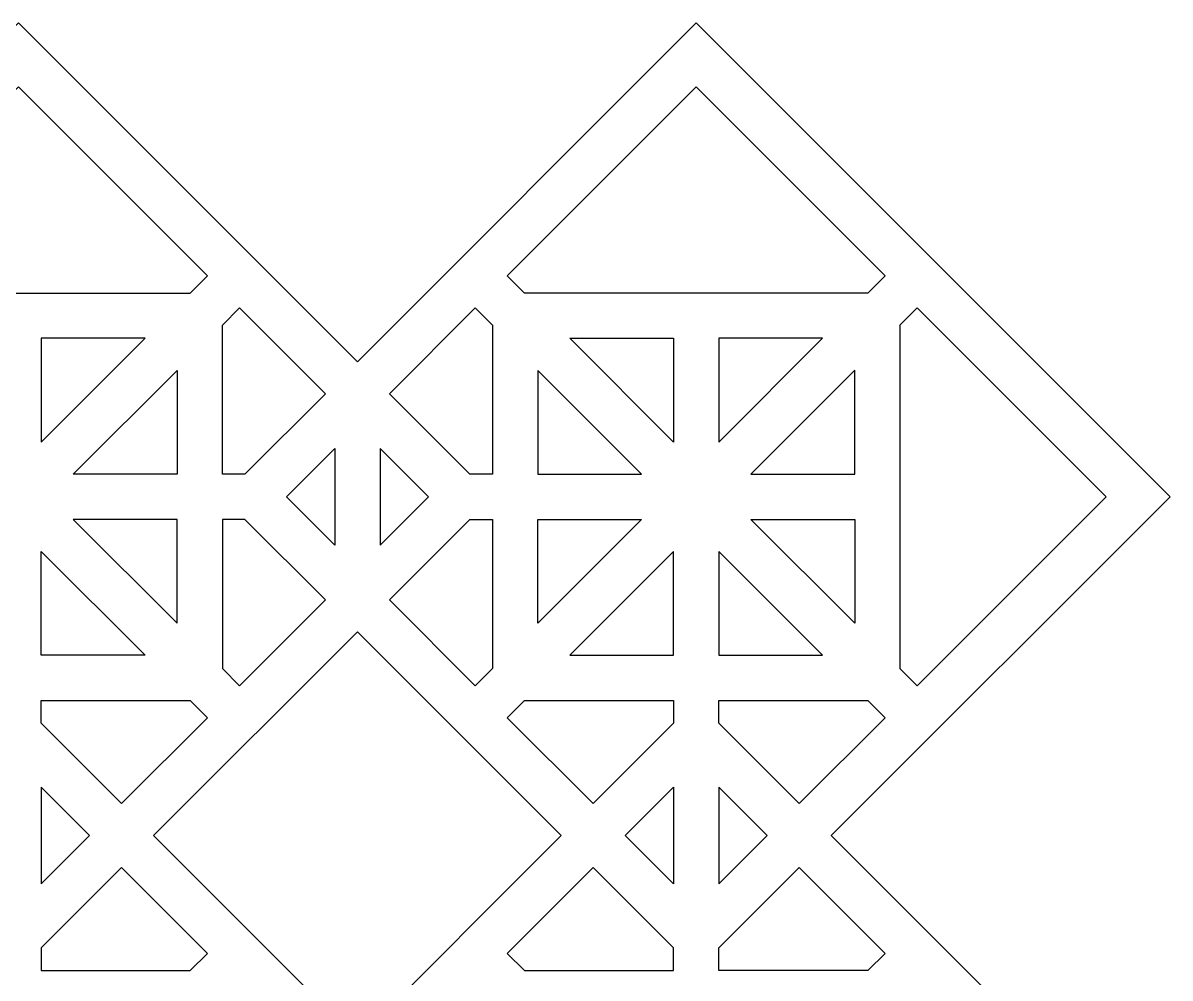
# Model space of a CAD drawing. Header units: centimetres. Extents: x -68 to 68, y -63 to 63.
# Drawn here: x -27.98 to -2.65, y 41.75 to 62.84 of the extents above; entities that cross this region are included whole.
import ezdxf

# ---------------------------------------------------------------- set-up
doc = ezdxf.new("R2010")
doc.units = ezdxf.units.CM
doc.header["$MEASUREMENT"] = 0
doc.layers.add('layer 1', color=7, linetype='Continuous')

msp = doc.modelspace()

# ---------------------------------------------------------------- linework, layer by layer
at = {"layer": 'layer 1', "color": 114}
for points, knots in [([(-13.11224, -62.84331), (-13.11224, -62.84331), (-2.64706, -52.37813), (-2.64706, -52.37813), (-2.64706, -52.37813), (-2.64706, -52.37813), (-10.12967, -44.89556), (-10.12967, -44.89556), (-10.12967, -44.89556), (-10.12967, -44.89556), (-2.64706, -37.41295), (-2.64706, -37.41295), (-2.64706, -37.41295), (-2.64706, -37.41295), (-10.11966, -29.94035), (-10.11966, -29.94035), (-10.11966, -29.94035), (-10.11966, -29.94035), (-2.64706, -22.44777), (-2.64706, -22.44777), (-2.64706, -22.44777), (-2.64706, -22.44777), (-10.12967, -14.96516), (-10.12967, -14.96516), (-10.12967, -14.96516), (-10.12967, -14.96516), (-2.64706, -7.48259), (-2.64706, -7.48259), (-2.64706, -7.48259), (-2.64706, -7.48259), (-10.12964, -0.00001), (-10.12964, -0.00001), (-10.12964, -0.00001), (-10.12964, -0.00001), (-2.64706, 7.48259), (-2.64706, 7.48259), (-2.64706, 7.48259), (-2.64706, 7.48259), (-10.12967, 14.96516), (-10.12967, 14.96516), (-10.12967, 14.96516), (-10.12967, 14.96516), (-2.64706, 22.44777), (-2.64706, 22.44777), (-2.64706, 22.44777), (-2.64706, 22.44777), (-10.11966, 29.92037), (-10.11966, 29.92037), (-10.11966, 29.92037), (-10.11966, 29.92037), (-10.12739, 29.9281), (-10.12739, 29.9281), (-10.12739, 29.9281), (-10.12739, 29.9281), (-10.12965, 29.93036), (-10.12965, 29.93036), (-10.12965, 29.93036), (-10.12965, 29.93036), (-2.64706, 37.41295), (-2.64706, 37.41295), (-2.64706, 37.41295), (-2.64706, 37.41295), (-10.12967, 44.89556), (-10.12967, 44.89556), (-10.12967, 44.89556), (-10.12967, 44.89556), (-2.64706, 52.37813), (-2.64706, 52.37813), (-2.64706, 52.37813), (-2.64706, 52.37813), (-13.11224, 62.84331), (-13.11224, 62.84331), (-13.11224, 62.84331), (-13.11224, 62.84331), (-20.59485, 55.3607), (-20.59485, 55.3607), (-20.59485, 55.3607), (-20.59485, 55.3607), (-28.07742, 62.84331), (-28.07742, 62.84331), (-28.07742, 62.84331), (-28.07742, 62.84331), (-35.56002, 55.36071), (-35.56002, 55.36071), (-35.56002, 55.36071), (-35.56002, 55.36071), (-43.0426, 62.84331), (-43.0426, 62.84331), (-43.0426, 62.84331), (-43.0426, 62.84331), (-50.52517, 55.3607), (-50.52517, 55.3607), (-50.52517, 55.3607), (-50.52517, 55.3607), (-58.00778, 62.84331), (-58.00778, 62.84331), (-58.00778, 62.84331), (-58.00778, 62.84331), (-68.47296, 52.37813), (-68.47296, 52.37813), (-68.47296, 52.37813), (-68.47296, 52.37813), (-60.99035, 44.89556), (-60.99035, 44.89556), (-60.99035, 44.89556), (-60.99035, 44.89556), (-68.47296, 37.41295), (-68.47296, 37.41295), (-68.47296, 37.41295), (-68.47296, 37.41295), (-60.99038, 29.93035), (-60.99038, 29.93035), (-60.99038, 29.93035), (-60.99038, 29.93035), (-68.47296, 22.44777), (-68.47296, 22.44777), (-68.47296, 22.44777), (-68.47296, 22.44777), (-60.99035, 14.96516), (-60.99035, 14.96516), (-60.99035, 14.96516), (-60.99035, 14.96516), (-68.47296, 7.48259), (-68.47296, 7.48259), (-68.47296, 7.48259), (-68.47296, 7.48259), (-60.99037, 0), (-60.99037, 0), (-60.99037, 0), (-60.99037, 0), (-68.47296, -7.48259), (-68.47296, -7.48259), (-68.47296, -7.48259), (-68.47296, -7.48259), (-60.99035, -14.96516), (-60.99035, -14.96516), (-60.99035, -14.96516), (-60.99035, -14.96516), (-68.47296, -22.44777), (-68.47296, -22.44777), (-68.47296, -22.44777), (-68.47296, -22.44777), (-60.99037, -29.93036), (-60.99037, -29.93036), (-60.99037, -29.93036), (-60.99037, -29.93036), (-68.47296, -37.41295), (-68.47296, -37.41295), (-68.47296, -37.41295), (-68.47296, -37.41295), (-60.99035, -44.89556), (-60.99035, -44.89556), (-60.99035, -44.89556), (-60.99035, -44.89556), (-68.47296, -52.37813), (-68.47296, -52.37813), (-68.47296, -52.37813), (-68.47296, -52.37813), (-58.00778, -62.84331), (-58.00778, -62.84331), (-58.00778, -62.84331), (-58.00778, -62.84331), (-50.52518, -55.36071), (-50.52518, -55.36071), (-50.52518, -55.36071), (-50.52518, -55.36071), (-43.0426, -62.84331), (-43.0426, -62.84331), (-43.0426, -62.84331), (-43.0426, -62.84331), (-35.56002, -55.36071), (-35.56002, -55.36071), (-35.56002, -55.36071), (-35.56002, -55.36071), (-28.07742, -62.84331), (-28.07742, -62.84331), (-28.07742, -62.84331), (-28.07742, -62.84331), (-20.59484, -55.36071), (-20.59484, -55.36071), (-20.59484, -55.36071), (-20.59484, -55.36071), (-13.11224, -62.84331), (-13.11224, -62.84331)], [0, 0, 0, 0, 0.0212766, 0.0212766, 0.0212766, 0.0212766, 0.04255319, 0.04255319, 0.04255319, 0.04255319, 0.06382979, 0.06382979, 0.06382979, 0.06382979, 0.08510638, 0.08510638, 0.08510638, 0.08510638, 0.10638298, 0.10638298, 0.10638298, 0.10638298, 0.12765957, 0.12765957, 0.12765957, 0.12765957, 0.14893617, 0.14893617, 0.14893617, 0.14893617, 0.17021277, 0.17021277, 0.17021277, 0.17021277, 0.19148936, 0.19148936, 0.19148936, 0.19148936, 0.21276596, 0.21276596, 0.21276596, 0.21276596, 0.23404255, 0.23404255, 0.23404255, 0.23404255, 0.25531915, 0.25531915, 0.25531915, 0.25531915, 0.27659574, 0.27659574, 0.27659574, 0.27659574, 0.29787234, 0.29787234, 0.29787234, 0.29787234, 0.31914894, 0.31914894, 0.31914894, 0.31914894, 0.34042553, 0.34042553, 0.34042553, 0.34042553, 0.36170213, 0.36170213, 0.36170213, 0.36170213, 0.38297872, 0.38297872, 0.38297872, 0.38297872, 0.40425532, 0.40425532, 0.40425532, 0.40425532, 0.42553191, 0.42553191, 0.42553191, 0.42553191, 0.44680851, 0.44680851, 0.44680851, 0.44680851, 0.46808511, 0.46808511, 0.46808511, 0.46808511, 0.4893617, 0.4893617, 0.4893617, 0.4893617, 0.5106383, 0.5106383, 0.5106383, 0.5106383, 0.53191489, 0.53191489, 0.53191489, 0.53191489, 0.55319149, 0.55319149, 0.55319149, 0.55319149, 0.57446809, 0.57446809, 0.57446809, 0.57446809, 0.59574468, 0.59574468, 0.59574468, 0.59574468, 0.61702128, 0.61702128, 0.61702128, 0.61702128, 0.63829787, 0.63829787, 0.63829787, 0.63829787, 0.65957447, 0.65957447, 0.65957447, 0.65957447, 0.68085106, 0.68085106, 0.68085106, 0.68085106, 0.70212766, 0.70212766, 0.70212766, 0.70212766, 0.72340426, 0.72340426, 0.72340426, 0.72340426, 0.74468085, 0.74468085, 0.74468085, 0.74468085, 0.76595745, 0.76595745, 0.76595745, 0.76595745, 0.78723404, 0.78723404, 0.78723404, 0.78723404, 0.80851064, 0.80851064, 0.80851064, 0.80851064, 0.82978723, 0.82978723, 0.82978723, 0.82978723, 0.85106383, 0.85106383, 0.85106383, 0.85106383, 0.87234043, 0.87234043, 0.87234043, 0.87234043, 0.89361702, 0.89361702, 0.89361702, 0.89361702, 0.91489362, 0.91489362, 0.91489362, 0.91489362, 0.93617021, 0.93617021, 0.93617021, 0.93617021, 0.95744681, 0.95744681, 0.95744681, 0.95744681, 1, 1, 1, 1]), ([(-23.90549, 57.25714), (-23.90549, 57.25714), (-24.28453, 56.87813), (-24.28453, 56.87813), (-24.28453, 56.87813), (-24.28453, 56.87813), (-31.87025, 56.87813), (-31.87025, 56.87813), (-31.87025, 56.87813), (-31.87025, 56.87813), (-32.24932, 57.2572), (-32.24932, 57.2572), (-32.24932, 57.2572), (-32.24932, 57.2572), (-28.07742, 61.4291), (-28.07742, 61.4291), (-28.07742, 61.4291), (-28.07742, 61.4291), (-23.90549, 57.25714), (-23.90549, 57.25714)], [0, 0, 0, 0, 0.16666667, 0.16666667, 0.16666667, 0.16666667, 0.33333333, 0.33333333, 0.33333333, 0.33333333, 0.5, 0.5, 0.5, 0.5, 0.66666667, 0.66666667, 0.66666667, 0.66666667, 1, 1, 1, 1]), ([(-17.28417, 57.25714), (-17.28417, 57.25714), (-16.90513, 56.87813), (-16.90513, 56.87813), (-16.90513, 56.87813), (-16.90513, 56.87813), (-9.31941, 56.87813), (-9.31941, 56.87813), (-9.31941, 56.87813), (-9.31941, 56.87813), (-8.94034, 57.2572), (-8.94034, 57.2572), (-8.94034, 57.2572), (-8.94034, 57.2572), (-13.11224, 61.4291), (-13.11224, 61.4291), (-13.11224, 61.4291), (-13.11224, 61.4291), (-17.28417, 57.25714), (-17.28417, 57.25714)], [0, 0, 0, 0, 0.16666667, 0.16666667, 0.16666667, 0.16666667, 0.33333333, 0.33333333, 0.33333333, 0.33333333, 0.5, 0.5, 0.5, 0.5, 0.66666667, 0.66666667, 0.66666667, 0.66666667, 1, 1, 1, 1]), ([(-23.07741, 52.87813), (-23.07741, 52.87813), (-21.30196, 54.65359), (-21.30196, 54.65359), (-21.30196, 54.65359), (-21.30196, 54.65359), (-23.19839, 56.55003), (-23.19839, 56.55003), (-23.19839, 56.55003), (-23.19839, 56.55003), (-23.57742, 56.17102), (-23.57742, 56.17102), (-23.57742, 56.17102), (-23.57742, 56.17102), (-23.57743, 52.87813), (-23.57743, 52.87813), (-23.57743, 52.87813), (-23.57743, 52.87813), (-23.07741, 52.87813), (-23.07741, 52.87813)], [0, 0, 0, 0, 0.16666667, 0.16666667, 0.16666667, 0.16666667, 0.33333333, 0.33333333, 0.33333333, 0.33333333, 0.5, 0.5, 0.5, 0.5, 0.66666667, 0.66666667, 0.66666667, 0.66666667, 1, 1, 1, 1]), ([(-18.11227, 52.87814), (-18.11227, 52.87814), (-17.61224, 52.87813), (-17.61224, 52.87813), (-17.61224, 52.87813), (-17.61224, 52.87813), (-17.61224, 56.17102), (-17.61224, 56.17102), (-17.61224, 56.17102), (-17.61224, 56.17102), (-17.99127, 56.55003), (-17.99127, 56.55003), (-17.99127, 56.55003), (-17.99127, 56.55003), (-19.88772, 54.6536), (-19.88772, 54.6536), (-19.88772, 54.6536), (-19.88772, 54.6536), (-18.11227, 52.87814), (-18.11227, 52.87814)], [0, 0, 0, 0, 0.16666667, 0.16666667, 0.16666667, 0.16666667, 0.33333333, 0.33333333, 0.33333333, 0.33333333, 0.5, 0.5, 0.5, 0.5, 0.66666667, 0.66666667, 0.66666667, 0.66666667, 1, 1, 1, 1]), ([(-8.61224, 56.17108), (-8.61224, 56.17108), (-8.23323, 56.55009), (-8.23323, 56.55009), (-8.23323, 56.55009), (-8.23323, 56.55009), (-4.06127, 52.37813), (-4.06127, 52.37813), (-4.06127, 52.37813), (-4.06127, 52.37813), (-8.23319, 48.20621), (-8.23319, 48.20621), (-8.23319, 48.20621), (-8.23319, 48.20621), (-8.61224, 48.58525), (-8.61224, 48.58525), (-8.61224, 48.58525), (-8.61224, 48.58525), (-8.61224, 56.17108), (-8.61224, 56.17108)], [0, 0, 0, 0, 0.16666667, 0.16666667, 0.16666667, 0.16666667, 0.33333333, 0.33333333, 0.33333333, 0.33333333, 0.5, 0.5, 0.5, 0.5, 0.66666667, 0.66666667, 0.66666667, 0.66666667, 1, 1, 1, 1]), ([(-25.28442, 55.87813), (-25.28442, 55.87813), (-27.57727, 53.58529), (-27.57727, 53.58529), (-27.57727, 53.58529), (-27.57727, 53.58529), (-27.57727, 55.87813), (-27.57727, 55.87813), (-27.57727, 55.87813), (-27.57727, 55.87813), (-25.28442, 55.87813), (-25.28442, 55.87813)], [0, 0, 0, 0, 0.25, 0.25, 0.25, 0.25, 0.5, 0.5, 0.5, 0.5, 1, 1, 1, 1]), ([(-15.90524, 55.87813), (-15.90524, 55.87813), (-13.61239, 53.58529), (-13.61239, 53.58529), (-13.61239, 53.58529), (-13.61239, 53.58529), (-13.61239, 55.87813), (-13.61239, 55.87813), (-13.61239, 55.87813), (-13.61239, 55.87813), (-15.90524, 55.87813), (-15.90524, 55.87813)], [0, 0, 0, 0, 0.25, 0.25, 0.25, 0.25, 0.5, 0.5, 0.5, 0.5, 1, 1, 1, 1]), ([(-12.6124, 53.58527), (-12.6124, 53.58527), (-12.61239, 55.87813), (-12.61239, 55.87813), (-12.61239, 55.87813), (-12.61239, 55.87813), (-10.31952, 55.87814), (-10.31952, 55.87814), (-10.31952, 55.87814), (-10.31952, 55.87814), (-12.6124, 53.58527), (-12.6124, 53.58527)], [0, 0, 0, 0, 0.25, 0.25, 0.25, 0.25, 0.5, 0.5, 0.5, 0.5, 1, 1, 1, 1]), ([(-26.87023, 52.87814), (-26.87023, 52.87814), (-24.57742, 52.87813), (-24.57742, 52.87813), (-24.57742, 52.87813), (-24.57742, 52.87813), (-24.57743, 55.17091), (-24.57743, 55.17091), (-24.57743, 55.17091), (-24.57743, 55.17091), (-26.87023, 52.87814), (-26.87023, 52.87814)], [0, 0, 0, 0, 0.25, 0.25, 0.25, 0.25, 0.5, 0.5, 0.5, 0.5, 1, 1, 1, 1]), ([(-14.31943, 52.87814), (-14.31943, 52.87814), (-16.61224, 52.87813), (-16.61224, 52.87813), (-16.61224, 52.87813), (-16.61224, 52.87813), (-16.61223, 55.17091), (-16.61223, 55.17091), (-16.61223, 55.17091), (-16.61223, 55.17091), (-14.31943, 52.87814), (-14.31943, 52.87814)], [0, 0, 0, 0, 0.25, 0.25, 0.25, 0.25, 0.5, 0.5, 0.5, 0.5, 1, 1, 1, 1]), ([(-11.90535, 52.87813), (-11.90535, 52.87813), (-9.61224, 55.17117), (-9.61224, 55.17117), (-9.61224, 55.17117), (-9.61224, 55.17117), (-9.61224, 52.87813), (-9.61224, 52.87813), (-9.61224, 52.87813), (-9.61224, 52.87813), (-11.90535, 52.87813), (-11.90535, 52.87813)], [0, 0, 0, 0, 0.25, 0.25, 0.25, 0.25, 0.5, 0.5, 0.5, 0.5, 1, 1, 1, 1]), ([(-21.09484, 53.44646), (-21.09484, 53.44646), (-22.1632, 52.37813), (-22.1632, 52.37813), (-22.1632, 52.37813), (-22.1632, 52.37813), (-21.09484, 51.30976), (-21.09484, 51.30976), (-21.09484, 51.30976), (-21.09484, 51.30976), (-21.09484, 53.44646), (-21.09484, 53.44646)], [0, 0, 0, 0, 0.25, 0.25, 0.25, 0.25, 0.5, 0.5, 0.5, 0.5, 1, 1, 1, 1]), ([(-20.09483, 51.30976), (-20.09483, 51.30976), (-20.09484, 53.44648), (-20.09484, 53.44648), (-20.09484, 53.44648), (-20.09484, 53.44648), (-19.02646, 52.37813), (-19.02646, 52.37813), (-19.02646, 52.37813), (-19.02646, 52.37813), (-20.09483, 51.30976), (-20.09483, 51.30976)], [0, 0, 0, 0, 0.25, 0.25, 0.25, 0.25, 0.5, 0.5, 0.5, 0.5, 1, 1, 1, 1]), ([(-24.57742, 49.58542), (-24.57742, 49.58542), (-26.87015, 51.87813), (-26.87015, 51.87813), (-26.87015, 51.87813), (-26.87015, 51.87813), (-24.57742, 51.87813), (-24.57742, 51.87813), (-24.57742, 51.87813), (-24.57742, 51.87813), (-24.57742, 49.58542), (-24.57742, 49.58542)], [0, 0, 0, 0, 0.25, 0.25, 0.25, 0.25, 0.5, 0.5, 0.5, 0.5, 1, 1, 1, 1]), ([(-23.07743, 51.87813), (-23.07743, 51.87813), (-21.30196, 50.10267), (-21.30196, 50.10267), (-21.30196, 50.10267), (-21.30196, 50.10267), (-23.19837, 48.20624), (-23.19837, 48.20624), (-23.19837, 48.20624), (-23.19837, 48.20624), (-23.57742, 48.58531), (-23.57742, 48.58531), (-23.57742, 48.58531), (-23.57742, 48.58531), (-23.57742, 51.87813), (-23.57742, 51.87813), (-23.57742, 51.87813), (-23.57742, 51.87813), (-23.07743, 51.87813), (-23.07743, 51.87813)], [0, 0, 0, 0, 0.16666667, 0.16666667, 0.16666667, 0.16666667, 0.33333333, 0.33333333, 0.33333333, 0.33333333, 0.5, 0.5, 0.5, 0.5, 0.66666667, 0.66666667, 0.66666667, 0.66666667, 1, 1, 1, 1]), ([(-18.11225, 51.87813), (-18.11225, 51.87813), (-19.88773, 50.10267), (-19.88773, 50.10267), (-19.88773, 50.10267), (-19.88773, 50.10267), (-17.99129, 48.20624), (-17.99129, 48.20624), (-17.99129, 48.20624), (-17.99129, 48.20624), (-17.61224, 48.58531), (-17.61224, 48.58531), (-17.61224, 48.58531), (-17.61224, 48.58531), (-17.61224, 51.87813), (-17.61224, 51.87813), (-17.61224, 51.87813), (-17.61224, 51.87813), (-18.11225, 51.87813), (-18.11225, 51.87813)], [0, 0, 0, 0, 0.16666667, 0.16666667, 0.16666667, 0.16666667, 0.33333333, 0.33333333, 0.33333333, 0.33333333, 0.5, 0.5, 0.5, 0.5, 0.66666667, 0.66666667, 0.66666667, 0.66666667, 1, 1, 1, 1]), ([(-16.61224, 49.58542), (-16.61224, 49.58542), (-14.31951, 51.87813), (-14.31951, 51.87813), (-14.31951, 51.87813), (-14.31951, 51.87813), (-16.61224, 51.87813), (-16.61224, 51.87813), (-16.61224, 51.87813), (-16.61224, 51.87813), (-16.61224, 49.58542), (-16.61224, 49.58542)], [0, 0, 0, 0, 0.25, 0.25, 0.25, 0.25, 0.5, 0.5, 0.5, 0.5, 1, 1, 1, 1]), ([(-9.61224, 49.58513), (-9.61224, 49.58513), (-9.61223, 51.87813), (-9.61223, 51.87813), (-9.61223, 51.87813), (-9.61223, 51.87813), (-11.90524, 51.87813), (-11.90524, 51.87813), (-11.90524, 51.87813), (-11.90524, 51.87813), (-9.61224, 49.58513), (-9.61224, 49.58513)], [0, 0, 0, 0, 0.25, 0.25, 0.25, 0.25, 0.5, 0.5, 0.5, 0.5, 1, 1, 1, 1]), ([(-27.57727, 48.87814), (-27.57727, 48.87814), (-25.28435, 48.87813), (-25.28435, 48.87813), (-25.28435, 48.87813), (-25.28435, 48.87813), (-27.57727, 51.17108), (-27.57727, 51.17108), (-27.57727, 51.17108), (-27.57727, 51.17108), (-27.57727, 48.87814), (-27.57727, 48.87814)], [0, 0, 0, 0, 0.25, 0.25, 0.25, 0.25, 0.5, 0.5, 0.5, 0.5, 1, 1, 1, 1]), ([(-13.61239, 48.87814), (-13.61239, 48.87814), (-15.90531, 48.87813), (-15.90531, 48.87813), (-15.90531, 48.87813), (-15.90531, 48.87813), (-13.61239, 51.17108), (-13.61239, 51.17108), (-13.61239, 51.17108), (-13.61239, 51.17108), (-13.61239, 48.87814), (-13.61239, 48.87814)], [0, 0, 0, 0, 0.25, 0.25, 0.25, 0.25, 0.5, 0.5, 0.5, 0.5, 1, 1, 1, 1]), ([(-10.31948, 48.87814), (-10.31948, 48.87814), (-12.61239, 48.87812), (-12.61239, 48.87812), (-12.61239, 48.87812), (-12.61239, 48.87812), (-12.6124, 51.17107), (-12.6124, 51.17107), (-12.6124, 51.17107), (-12.6124, 51.17107), (-10.31948, 48.87814), (-10.31948, 48.87814)], [0, 0, 0, 0, 0.25, 0.25, 0.25, 0.25, 0.5, 0.5, 0.5, 0.5, 1, 1, 1, 1]), ([(-20.59484, 40.39555), (-20.59484, 40.39555), (-25.09486, 44.89557), (-25.09486, 44.89557), (-25.09486, 44.89557), (-25.09486, 44.89557), (-20.59484, 49.39555), (-20.59484, 49.39555), (-20.59484, 49.39555), (-20.59484, 49.39555), (-16.09485, 44.89556), (-16.09485, 44.89556), (-16.09485, 44.89556), (-16.09485, 44.89556), (-20.59484, 40.39555), (-20.59484, 40.39555)], [0, 0, 0, 0, 0.2, 0.2, 0.2, 0.2, 0.4, 0.4, 0.4, 0.4, 0.6, 0.6, 0.6, 0.6, 1, 1, 1, 1]), ([(-25.80195, 45.60266), (-25.80195, 45.60266), (-23.90548, 47.49913), (-23.90548, 47.49913), (-23.90548, 47.49913), (-23.90548, 47.49913), (-24.28446, 47.87813), (-24.28446, 47.87813), (-24.28446, 47.87813), (-24.28446, 47.87813), (-27.57727, 47.87812), (-27.57727, 47.87812), (-27.57727, 47.87812), (-27.57727, 47.87812), (-27.57727, 47.37798), (-27.57727, 47.37798), (-27.57727, 47.37798), (-27.57727, 47.37798), (-25.80199, 45.6027), (-25.80199, 45.6027), (-25.80199, 45.6027), (-25.80199, 45.6027), (-25.80196, 45.60267), (-25.80196, 45.60267), (-25.80196, 45.60267), (-25.80196, 45.60267), (-25.80195, 45.60266), (-25.80195, 45.60266)], [0, 0, 0, 0, 0.125, 0.125, 0.125, 0.125, 0.25, 0.25, 0.25, 0.25, 0.375, 0.375, 0.375, 0.375, 0.5, 0.5, 0.5, 0.5, 0.625, 0.625, 0.625, 0.625, 0.75, 0.75, 0.75, 0.75, 1, 1, 1, 1]), ([(-16.9052, 47.87813), (-16.9052, 47.87813), (-17.28418, 47.49913), (-17.28418, 47.49913), (-17.28418, 47.49913), (-17.28418, 47.49913), (-15.38773, 45.60267), (-15.38773, 45.60267), (-15.38773, 45.60267), (-15.38773, 45.60267), (-15.38765, 45.60275), (-15.38765, 45.60275), (-15.38765, 45.60275), (-15.38765, 45.60275), (-13.61239, 47.378), (-13.61239, 47.378), (-13.61239, 47.378), (-13.61239, 47.378), (-13.61239, 47.87813), (-13.61239, 47.87813), (-13.61239, 47.87813), (-13.61239, 47.87813), (-16.9052, 47.87813), (-16.9052, 47.87813)], [0, 0, 0, 0, 0.14285714, 0.14285714, 0.14285714, 0.14285714, 0.28571429, 0.28571429, 0.28571429, 0.28571429, 0.42857143, 0.42857143, 0.42857143, 0.42857143, 0.57142857, 0.57142857, 0.57142857, 0.57142857, 0.71428571, 0.71428571, 0.71428571, 0.71428571, 1, 1, 1, 1]), ([(-10.83676, 45.60265), (-10.83676, 45.60265), (-8.9403, 47.4991), (-8.9403, 47.4991), (-8.9403, 47.4991), (-8.9403, 47.4991), (-9.31935, 47.87813), (-9.31935, 47.87813), (-9.31935, 47.87813), (-9.31935, 47.87813), (-12.61239, 47.87813), (-12.61239, 47.87813), (-12.61239, 47.87813), (-12.61239, 47.87813), (-12.61239, 47.37828), (-12.61239, 47.37828), (-12.61239, 47.37828), (-12.61239, 47.37828), (-10.83676, 45.60265), (-10.83676, 45.60265)], [0, 0, 0, 0, 0.16666667, 0.16666667, 0.16666667, 0.16666667, 0.33333333, 0.33333333, 0.33333333, 0.33333333, 0.5, 0.5, 0.5, 0.5, 0.66666667, 0.66666667, 0.66666667, 0.66666667, 1, 1, 1, 1]), ([(-27.57727, 45.96375), (-27.57727, 45.96375), (-26.50906, 44.89556), (-26.50906, 44.89556), (-26.50906, 44.89556), (-26.50906, 44.89556), (-27.57727, 43.82733), (-27.57727, 43.82733), (-27.57727, 43.82733), (-27.57727, 43.82733), (-27.57727, 45.96375), (-27.57727, 45.96375)], [0, 0, 0, 0, 0.25, 0.25, 0.25, 0.25, 0.5, 0.5, 0.5, 0.5, 1, 1, 1, 1]), ([(-14.68062, 44.89555), (-14.68062, 44.89555), (-13.61239, 43.82731), (-13.61239, 43.82731), (-13.61239, 43.82731), (-13.61239, 43.82731), (-13.61239, 45.96379), (-13.61239, 45.96379), (-13.61239, 45.96379), (-13.61239, 45.96379), (-14.68062, 44.89555), (-14.68062, 44.89555)], [0, 0, 0, 0, 0.25, 0.25, 0.25, 0.25, 0.5, 0.5, 0.5, 0.5, 1, 1, 1, 1]), ([(-11.54386, 44.89554), (-11.54386, 44.89554), (-12.61239, 43.82703), (-12.61239, 43.82703), (-12.61239, 43.82703), (-12.61239, 43.82703), (-12.61238, 45.96406), (-12.61238, 45.96406), (-12.61238, 45.96406), (-12.61238, 45.96406), (-11.54386, 44.89554), (-11.54386, 44.89554)], [0, 0, 0, 0, 0.25, 0.25, 0.25, 0.25, 0.5, 0.5, 0.5, 0.5, 1, 1, 1, 1]), ([(-27.57727, 41.91295), (-27.57727, 41.91295), (-27.57727, 42.41314), (-27.57727, 42.41314), (-27.57727, 42.41314), (-27.57727, 42.41314), (-25.80196, 44.18844), (-25.80196, 44.18844), (-25.80196, 44.18844), (-25.80196, 44.18844), (-23.90548, 42.29195), (-23.90548, 42.29195), (-23.90548, 42.29195), (-23.90548, 42.29195), (-24.28446, 41.91295), (-24.28446, 41.91295), (-24.28446, 41.91295), (-24.28446, 41.91295), (-27.57727, 41.91295), (-27.57727, 41.91295)], [0, 0, 0, 0, 0.16666667, 0.16666667, 0.16666667, 0.16666667, 0.33333333, 0.33333333, 0.33333333, 0.33333333, 0.5, 0.5, 0.5, 0.5, 0.66666667, 0.66666667, 0.66666667, 0.66666667, 1, 1, 1, 1]), ([(-13.61239, 42.41311), (-13.61239, 42.41311), (-13.61238, 41.91295), (-13.61238, 41.91295), (-13.61238, 41.91295), (-13.61238, 41.91295), (-16.9052, 41.91295), (-16.9052, 41.91295), (-16.9052, 41.91295), (-16.9052, 41.91295), (-17.28418, 42.29195), (-17.28418, 42.29195), (-17.28418, 42.29195), (-17.28418, 42.29195), (-15.38773, 44.18844), (-15.38773, 44.18844), (-15.38773, 44.18844), (-15.38773, 44.18844), (-13.61239, 42.41311), (-13.61239, 42.41311)], [0, 0, 0, 0, 0.16666667, 0.16666667, 0.16666667, 0.16666667, 0.33333333, 0.33333333, 0.33333333, 0.33333333, 0.5, 0.5, 0.5, 0.5, 0.66666667, 0.66666667, 0.66666667, 0.66666667, 1, 1, 1, 1]), ([(-13.6124, 42.41311), (-13.6124, 42.41311), (-15.38771, 44.18842), (-15.38771, 44.18842), (-15.38771, 44.18842), (-15.38771, 44.18842), (-13.6124, 42.41311), (-13.6124, 42.41311)], [0, 0, 0, 0, 0.33333333, 0.33333333, 0.33333333, 0.33333333, 1, 1, 1, 1]), ([(-10.83675, 44.18843), (-10.83675, 44.18843), (-12.61239, 42.41281), (-12.61239, 42.41281), (-12.61239, 42.41281), (-12.61239, 42.41281), (-12.61239, 41.91295), (-12.61239, 41.91295), (-12.61239, 41.91295), (-12.61239, 41.91295), (-9.31935, 41.91295), (-9.31935, 41.91295), (-9.31935, 41.91295), (-9.31935, 41.91295), (-8.9403, 42.29198), (-8.9403, 42.29198), (-8.9403, 42.29198), (-8.9403, 42.29198), (-10.83675, 44.18843), (-10.83675, 44.18843)], [0, 0, 0, 0, 0.16666667, 0.16666667, 0.16666667, 0.16666667, 0.33333333, 0.33333333, 0.33333333, 0.33333333, 0.5, 0.5, 0.5, 0.5, 0.66666667, 0.66666667, 0.66666667, 0.66666667, 1, 1, 1, 1])]:
    msp.add_open_spline(points, degree=3, knots=knots, dxfattribs=at)
at = {"layer": 'layer 1', "color": 250, "lineweight": 9}
for points, knots in [([(-13.11224, -62.84331), (-13.11224, -62.84331), (-2.64706, -52.37813), (-2.64706, -52.37813), (-2.64706, -52.37813), (-2.64706, -52.37813), (-10.12967, -44.89556), (-10.12967, -44.89556), (-10.12967, -44.89556), (-10.12967, -44.89556), (-2.64706, -37.41295), (-2.64706, -37.41295), (-2.64706, -37.41295), (-2.64706, -37.41295), (-10.11966, -29.94035), (-10.11966, -29.94035), (-10.11966, -29.94035), (-10.11966, -29.94035), (-2.64706, -22.44777), (-2.64706, -22.44777), (-2.64706, -22.44777), (-2.64706, -22.44777), (-10.12967, -14.96516), (-10.12967, -14.96516), (-10.12967, -14.96516), (-10.12967, -14.96516), (-2.64706, -7.48259), (-2.64706, -7.48259), (-2.64706, -7.48259), (-2.64706, -7.48259), (-10.12964, -0.00001), (-10.12964, -0.00001), (-10.12964, -0.00001), (-10.12964, -0.00001), (-2.64706, 7.48259), (-2.64706, 7.48259), (-2.64706, 7.48259), (-2.64706, 7.48259), (-10.12967, 14.96516), (-10.12967, 14.96516), (-10.12967, 14.96516), (-10.12967, 14.96516), (-2.64706, 22.44777), (-2.64706, 22.44777), (-2.64706, 22.44777), (-2.64706, 22.44777), (-10.11966, 29.92037), (-10.11966, 29.92037), (-10.11966, 29.92037), (-10.11966, 29.92037), (-10.12739, 29.9281), (-10.12739, 29.9281), (-10.12739, 29.9281), (-10.12739, 29.9281), (-10.12965, 29.93036), (-10.12965, 29.93036), (-10.12965, 29.93036), (-10.12965, 29.93036), (-2.64706, 37.41295), (-2.64706, 37.41295), (-2.64706, 37.41295), (-2.64706, 37.41295), (-10.12967, 44.89556), (-10.12967, 44.89556), (-10.12967, 44.89556), (-10.12967, 44.89556), (-2.64706, 52.37813), (-2.64706, 52.37813), (-2.64706, 52.37813), (-2.64706, 52.37813), (-13.11224, 62.84331), (-13.11224, 62.84331), (-13.11224, 62.84331), (-13.11224, 62.84331), (-20.59485, 55.3607), (-20.59485, 55.3607), (-20.59485, 55.3607), (-20.59485, 55.3607), (-28.07742, 62.84331), (-28.07742, 62.84331), (-28.07742, 62.84331), (-28.07742, 62.84331), (-35.56002, 55.36071), (-35.56002, 55.36071), (-35.56002, 55.36071), (-35.56002, 55.36071), (-43.0426, 62.84331), (-43.0426, 62.84331), (-43.0426, 62.84331), (-43.0426, 62.84331), (-50.52517, 55.3607), (-50.52517, 55.3607), (-50.52517, 55.3607), (-50.52517, 55.3607), (-58.00778, 62.84331), (-58.00778, 62.84331), (-58.00778, 62.84331), (-58.00778, 62.84331), (-68.47296, 52.37813), (-68.47296, 52.37813), (-68.47296, 52.37813), (-68.47296, 52.37813), (-60.99035, 44.89556), (-60.99035, 44.89556), (-60.99035, 44.89556), (-60.99035, 44.89556), (-68.47296, 37.41295), (-68.47296, 37.41295), (-68.47296, 37.41295), (-68.47296, 37.41295), (-60.99038, 29.93035), (-60.99038, 29.93035), (-60.99038, 29.93035), (-60.99038, 29.93035), (-68.47296, 22.44777), (-68.47296, 22.44777), (-68.47296, 22.44777), (-68.47296, 22.44777), (-60.99035, 14.96516), (-60.99035, 14.96516), (-60.99035, 14.96516), (-60.99035, 14.96516), (-68.47296, 7.48259), (-68.47296, 7.48259), (-68.47296, 7.48259), (-68.47296, 7.48259), (-60.99037, 0), (-60.99037, 0), (-60.99037, 0), (-60.99037, 0), (-68.47296, -7.48259), (-68.47296, -7.48259), (-68.47296, -7.48259), (-68.47296, -7.48259), (-60.99035, -14.96516), (-60.99035, -14.96516), (-60.99035, -14.96516), (-60.99035, -14.96516), (-68.47296, -22.44777), (-68.47296, -22.44777), (-68.47296, -22.44777), (-68.47296, -22.44777), (-60.99037, -29.93036), (-60.99037, -29.93036), (-60.99037, -29.93036), (-60.99037, -29.93036), (-68.47296, -37.41295), (-68.47296, -37.41295), (-68.47296, -37.41295), (-68.47296, -37.41295), (-60.99035, -44.89556), (-60.99035, -44.89556), (-60.99035, -44.89556), (-60.99035, -44.89556), (-68.47296, -52.37813), (-68.47296, -52.37813), (-68.47296, -52.37813), (-68.47296, -52.37813), (-58.00778, -62.84331), (-58.00778, -62.84331), (-58.00778, -62.84331), (-58.00778, -62.84331), (-50.52518, -55.36071), (-50.52518, -55.36071), (-50.52518, -55.36071), (-50.52518, -55.36071), (-43.0426, -62.84331), (-43.0426, -62.84331), (-43.0426, -62.84331), (-43.0426, -62.84331), (-35.56002, -55.36071), (-35.56002, -55.36071), (-35.56002, -55.36071), (-35.56002, -55.36071), (-28.07742, -62.84331), (-28.07742, -62.84331), (-28.07742, -62.84331), (-28.07742, -62.84331), (-20.59484, -55.36071), (-20.59484, -55.36071), (-20.59484, -55.36071), (-20.59484, -55.36071), (-13.11224, -62.84331), (-13.11224, -62.84331)], [0, 0, 0, 0, 0.0212766, 0.0212766, 0.0212766, 0.0212766, 0.04255319, 0.04255319, 0.04255319, 0.04255319, 0.06382979, 0.06382979, 0.06382979, 0.06382979, 0.08510638, 0.08510638, 0.08510638, 0.08510638, 0.10638298, 0.10638298, 0.10638298, 0.10638298, 0.12765957, 0.12765957, 0.12765957, 0.12765957, 0.14893617, 0.14893617, 0.14893617, 0.14893617, 0.17021277, 0.17021277, 0.17021277, 0.17021277, 0.19148936, 0.19148936, 0.19148936, 0.19148936, 0.21276596, 0.21276596, 0.21276596, 0.21276596, 0.23404255, 0.23404255, 0.23404255, 0.23404255, 0.25531915, 0.25531915, 0.25531915, 0.25531915, 0.27659574, 0.27659574, 0.27659574, 0.27659574, 0.29787234, 0.29787234, 0.29787234, 0.29787234, 0.31914894, 0.31914894, 0.31914894, 0.31914894, 0.34042553, 0.34042553, 0.34042553, 0.34042553, 0.36170213, 0.36170213, 0.36170213, 0.36170213, 0.38297872, 0.38297872, 0.38297872, 0.38297872, 0.40425532, 0.40425532, 0.40425532, 0.40425532, 0.42553191, 0.42553191, 0.42553191, 0.42553191, 0.44680851, 0.44680851, 0.44680851, 0.44680851, 0.46808511, 0.46808511, 0.46808511, 0.46808511, 0.4893617, 0.4893617, 0.4893617, 0.4893617, 0.5106383, 0.5106383, 0.5106383, 0.5106383, 0.53191489, 0.53191489, 0.53191489, 0.53191489, 0.55319149, 0.55319149, 0.55319149, 0.55319149, 0.57446809, 0.57446809, 0.57446809, 0.57446809, 0.59574468, 0.59574468, 0.59574468, 0.59574468, 0.61702128, 0.61702128, 0.61702128, 0.61702128, 0.63829787, 0.63829787, 0.63829787, 0.63829787, 0.65957447, 0.65957447, 0.65957447, 0.65957447, 0.68085106, 0.68085106, 0.68085106, 0.68085106, 0.70212766, 0.70212766, 0.70212766, 0.70212766, 0.72340426, 0.72340426, 0.72340426, 0.72340426, 0.74468085, 0.74468085, 0.74468085, 0.74468085, 0.76595745, 0.76595745, 0.76595745, 0.76595745, 0.78723404, 0.78723404, 0.78723404, 0.78723404, 0.80851064, 0.80851064, 0.80851064, 0.80851064, 0.82978723, 0.82978723, 0.82978723, 0.82978723, 0.85106383, 0.85106383, 0.85106383, 0.85106383, 0.87234043, 0.87234043, 0.87234043, 0.87234043, 0.89361702, 0.89361702, 0.89361702, 0.89361702, 0.91489362, 0.91489362, 0.91489362, 0.91489362, 0.93617021, 0.93617021, 0.93617021, 0.93617021, 0.95744681, 0.95744681, 0.95744681, 0.95744681, 1, 1, 1, 1]), ([(-23.90549, 57.25714), (-23.90549, 57.25714), (-24.28453, 56.87813), (-24.28453, 56.87813), (-24.28453, 56.87813), (-24.28453, 56.87813), (-31.87025, 56.87813), (-31.87025, 56.87813), (-31.87025, 56.87813), (-31.87025, 56.87813), (-32.24932, 57.2572), (-32.24932, 57.2572), (-32.24932, 57.2572), (-32.24932, 57.2572), (-28.07742, 61.4291), (-28.07742, 61.4291), (-28.07742, 61.4291), (-28.07742, 61.4291), (-23.90549, 57.25714), (-23.90549, 57.25714)], [0, 0, 0, 0, 0.16666667, 0.16666667, 0.16666667, 0.16666667, 0.33333333, 0.33333333, 0.33333333, 0.33333333, 0.5, 0.5, 0.5, 0.5, 0.66666667, 0.66666667, 0.66666667, 0.66666667, 1, 1, 1, 1]), ([(-17.28417, 57.25714), (-17.28417, 57.25714), (-16.90513, 56.87813), (-16.90513, 56.87813), (-16.90513, 56.87813), (-16.90513, 56.87813), (-9.31941, 56.87813), (-9.31941, 56.87813), (-9.31941, 56.87813), (-9.31941, 56.87813), (-8.94034, 57.2572), (-8.94034, 57.2572), (-8.94034, 57.2572), (-8.94034, 57.2572), (-13.11224, 61.4291), (-13.11224, 61.4291), (-13.11224, 61.4291), (-13.11224, 61.4291), (-17.28417, 57.25714), (-17.28417, 57.25714)], [0, 0, 0, 0, 0.16666667, 0.16666667, 0.16666667, 0.16666667, 0.33333333, 0.33333333, 0.33333333, 0.33333333, 0.5, 0.5, 0.5, 0.5, 0.66666667, 0.66666667, 0.66666667, 0.66666667, 1, 1, 1, 1]), ([(-23.07741, 52.87813), (-23.07741, 52.87813), (-21.30196, 54.65359), (-21.30196, 54.65359), (-21.30196, 54.65359), (-21.30196, 54.65359), (-23.19839, 56.55003), (-23.19839, 56.55003), (-23.19839, 56.55003), (-23.19839, 56.55003), (-23.57742, 56.17102), (-23.57742, 56.17102), (-23.57742, 56.17102), (-23.57742, 56.17102), (-23.57743, 52.87813), (-23.57743, 52.87813), (-23.57743, 52.87813), (-23.57743, 52.87813), (-23.07741, 52.87813), (-23.07741, 52.87813)], [0, 0, 0, 0, 0.16666667, 0.16666667, 0.16666667, 0.16666667, 0.33333333, 0.33333333, 0.33333333, 0.33333333, 0.5, 0.5, 0.5, 0.5, 0.66666667, 0.66666667, 0.66666667, 0.66666667, 1, 1, 1, 1]), ([(-18.11227, 52.87814), (-18.11227, 52.87814), (-17.61224, 52.87813), (-17.61224, 52.87813), (-17.61224, 52.87813), (-17.61224, 52.87813), (-17.61224, 56.17102), (-17.61224, 56.17102), (-17.61224, 56.17102), (-17.61224, 56.17102), (-17.99127, 56.55003), (-17.99127, 56.55003), (-17.99127, 56.55003), (-17.99127, 56.55003), (-19.88772, 54.6536), (-19.88772, 54.6536), (-19.88772, 54.6536), (-19.88772, 54.6536), (-18.11227, 52.87814), (-18.11227, 52.87814)], [0, 0, 0, 0, 0.16666667, 0.16666667, 0.16666667, 0.16666667, 0.33333333, 0.33333333, 0.33333333, 0.33333333, 0.5, 0.5, 0.5, 0.5, 0.66666667, 0.66666667, 0.66666667, 0.66666667, 1, 1, 1, 1]), ([(-8.61224, 56.17108), (-8.61224, 56.17108), (-8.23323, 56.55009), (-8.23323, 56.55009), (-8.23323, 56.55009), (-8.23323, 56.55009), (-4.06127, 52.37813), (-4.06127, 52.37813), (-4.06127, 52.37813), (-4.06127, 52.37813), (-8.23319, 48.20621), (-8.23319, 48.20621), (-8.23319, 48.20621), (-8.23319, 48.20621), (-8.61224, 48.58525), (-8.61224, 48.58525), (-8.61224, 48.58525), (-8.61224, 48.58525), (-8.61224, 56.17108), (-8.61224, 56.17108)], [0, 0, 0, 0, 0.16666667, 0.16666667, 0.16666667, 0.16666667, 0.33333333, 0.33333333, 0.33333333, 0.33333333, 0.5, 0.5, 0.5, 0.5, 0.66666667, 0.66666667, 0.66666667, 0.66666667, 1, 1, 1, 1]), ([(-25.28442, 55.87813), (-25.28442, 55.87813), (-27.57727, 53.58529), (-27.57727, 53.58529), (-27.57727, 53.58529), (-27.57727, 53.58529), (-27.57727, 55.87813), (-27.57727, 55.87813), (-27.57727, 55.87813), (-27.57727, 55.87813), (-25.28442, 55.87813), (-25.28442, 55.87813)], [0, 0, 0, 0, 0.25, 0.25, 0.25, 0.25, 0.5, 0.5, 0.5, 0.5, 1, 1, 1, 1]), ([(-15.90524, 55.87813), (-15.90524, 55.87813), (-13.61239, 53.58529), (-13.61239, 53.58529), (-13.61239, 53.58529), (-13.61239, 53.58529), (-13.61239, 55.87813), (-13.61239, 55.87813), (-13.61239, 55.87813), (-13.61239, 55.87813), (-15.90524, 55.87813), (-15.90524, 55.87813)], [0, 0, 0, 0, 0.25, 0.25, 0.25, 0.25, 0.5, 0.5, 0.5, 0.5, 1, 1, 1, 1]), ([(-12.6124, 53.58527), (-12.6124, 53.58527), (-12.61239, 55.87813), (-12.61239, 55.87813), (-12.61239, 55.87813), (-12.61239, 55.87813), (-10.31952, 55.87814), (-10.31952, 55.87814), (-10.31952, 55.87814), (-10.31952, 55.87814), (-12.6124, 53.58527), (-12.6124, 53.58527)], [0, 0, 0, 0, 0.25, 0.25, 0.25, 0.25, 0.5, 0.5, 0.5, 0.5, 1, 1, 1, 1]), ([(-26.87023, 52.87814), (-26.87023, 52.87814), (-24.57742, 52.87813), (-24.57742, 52.87813), (-24.57742, 52.87813), (-24.57742, 52.87813), (-24.57743, 55.17091), (-24.57743, 55.17091), (-24.57743, 55.17091), (-24.57743, 55.17091), (-26.87023, 52.87814), (-26.87023, 52.87814)], [0, 0, 0, 0, 0.25, 0.25, 0.25, 0.25, 0.5, 0.5, 0.5, 0.5, 1, 1, 1, 1]), ([(-14.31943, 52.87814), (-14.31943, 52.87814), (-16.61224, 52.87813), (-16.61224, 52.87813), (-16.61224, 52.87813), (-16.61224, 52.87813), (-16.61223, 55.17091), (-16.61223, 55.17091), (-16.61223, 55.17091), (-16.61223, 55.17091), (-14.31943, 52.87814), (-14.31943, 52.87814)], [0, 0, 0, 0, 0.25, 0.25, 0.25, 0.25, 0.5, 0.5, 0.5, 0.5, 1, 1, 1, 1]), ([(-11.90535, 52.87813), (-11.90535, 52.87813), (-9.61224, 55.17117), (-9.61224, 55.17117), (-9.61224, 55.17117), (-9.61224, 55.17117), (-9.61224, 52.87813), (-9.61224, 52.87813), (-9.61224, 52.87813), (-9.61224, 52.87813), (-11.90535, 52.87813), (-11.90535, 52.87813)], [0, 0, 0, 0, 0.25, 0.25, 0.25, 0.25, 0.5, 0.5, 0.5, 0.5, 1, 1, 1, 1]), ([(-21.09484, 53.44646), (-21.09484, 53.44646), (-22.1632, 52.37813), (-22.1632, 52.37813), (-22.1632, 52.37813), (-22.1632, 52.37813), (-21.09484, 51.30976), (-21.09484, 51.30976), (-21.09484, 51.30976), (-21.09484, 51.30976), (-21.09484, 53.44646), (-21.09484, 53.44646)], [0, 0, 0, 0, 0.25, 0.25, 0.25, 0.25, 0.5, 0.5, 0.5, 0.5, 1, 1, 1, 1]), ([(-20.09483, 51.30976), (-20.09483, 51.30976), (-20.09484, 53.44648), (-20.09484, 53.44648), (-20.09484, 53.44648), (-20.09484, 53.44648), (-19.02646, 52.37813), (-19.02646, 52.37813), (-19.02646, 52.37813), (-19.02646, 52.37813), (-20.09483, 51.30976), (-20.09483, 51.30976)], [0, 0, 0, 0, 0.25, 0.25, 0.25, 0.25, 0.5, 0.5, 0.5, 0.5, 1, 1, 1, 1]), ([(-24.57742, 49.58542), (-24.57742, 49.58542), (-26.87015, 51.87813), (-26.87015, 51.87813), (-26.87015, 51.87813), (-26.87015, 51.87813), (-24.57742, 51.87813), (-24.57742, 51.87813), (-24.57742, 51.87813), (-24.57742, 51.87813), (-24.57742, 49.58542), (-24.57742, 49.58542)], [0, 0, 0, 0, 0.25, 0.25, 0.25, 0.25, 0.5, 0.5, 0.5, 0.5, 1, 1, 1, 1]), ([(-23.07743, 51.87813), (-23.07743, 51.87813), (-21.30196, 50.10267), (-21.30196, 50.10267), (-21.30196, 50.10267), (-21.30196, 50.10267), (-23.19837, 48.20624), (-23.19837, 48.20624), (-23.19837, 48.20624), (-23.19837, 48.20624), (-23.57742, 48.58531), (-23.57742, 48.58531), (-23.57742, 48.58531), (-23.57742, 48.58531), (-23.57742, 51.87813), (-23.57742, 51.87813), (-23.57742, 51.87813), (-23.57742, 51.87813), (-23.07743, 51.87813), (-23.07743, 51.87813)], [0, 0, 0, 0, 0.16666667, 0.16666667, 0.16666667, 0.16666667, 0.33333333, 0.33333333, 0.33333333, 0.33333333, 0.5, 0.5, 0.5, 0.5, 0.66666667, 0.66666667, 0.66666667, 0.66666667, 1, 1, 1, 1]), ([(-18.11225, 51.87813), (-18.11225, 51.87813), (-19.88773, 50.10267), (-19.88773, 50.10267), (-19.88773, 50.10267), (-19.88773, 50.10267), (-17.99129, 48.20624), (-17.99129, 48.20624), (-17.99129, 48.20624), (-17.99129, 48.20624), (-17.61224, 48.58531), (-17.61224, 48.58531), (-17.61224, 48.58531), (-17.61224, 48.58531), (-17.61224, 51.87813), (-17.61224, 51.87813), (-17.61224, 51.87813), (-17.61224, 51.87813), (-18.11225, 51.87813), (-18.11225, 51.87813)], [0, 0, 0, 0, 0.16666667, 0.16666667, 0.16666667, 0.16666667, 0.33333333, 0.33333333, 0.33333333, 0.33333333, 0.5, 0.5, 0.5, 0.5, 0.66666667, 0.66666667, 0.66666667, 0.66666667, 1, 1, 1, 1]), ([(-16.61224, 49.58542), (-16.61224, 49.58542), (-14.31951, 51.87813), (-14.31951, 51.87813), (-14.31951, 51.87813), (-14.31951, 51.87813), (-16.61224, 51.87813), (-16.61224, 51.87813), (-16.61224, 51.87813), (-16.61224, 51.87813), (-16.61224, 49.58542), (-16.61224, 49.58542)], [0, 0, 0, 0, 0.25, 0.25, 0.25, 0.25, 0.5, 0.5, 0.5, 0.5, 1, 1, 1, 1]), ([(-9.61224, 49.58513), (-9.61224, 49.58513), (-9.61223, 51.87813), (-9.61223, 51.87813), (-9.61223, 51.87813), (-9.61223, 51.87813), (-11.90524, 51.87813), (-11.90524, 51.87813), (-11.90524, 51.87813), (-11.90524, 51.87813), (-9.61224, 49.58513), (-9.61224, 49.58513)], [0, 0, 0, 0, 0.25, 0.25, 0.25, 0.25, 0.5, 0.5, 0.5, 0.5, 1, 1, 1, 1]), ([(-27.57727, 48.87814), (-27.57727, 48.87814), (-25.28435, 48.87813), (-25.28435, 48.87813), (-25.28435, 48.87813), (-25.28435, 48.87813), (-27.57727, 51.17108), (-27.57727, 51.17108), (-27.57727, 51.17108), (-27.57727, 51.17108), (-27.57727, 48.87814), (-27.57727, 48.87814)], [0, 0, 0, 0, 0.25, 0.25, 0.25, 0.25, 0.5, 0.5, 0.5, 0.5, 1, 1, 1, 1]), ([(-13.61239, 48.87814), (-13.61239, 48.87814), (-15.90531, 48.87813), (-15.90531, 48.87813), (-15.90531, 48.87813), (-15.90531, 48.87813), (-13.61239, 51.17108), (-13.61239, 51.17108), (-13.61239, 51.17108), (-13.61239, 51.17108), (-13.61239, 48.87814), (-13.61239, 48.87814)], [0, 0, 0, 0, 0.25, 0.25, 0.25, 0.25, 0.5, 0.5, 0.5, 0.5, 1, 1, 1, 1]), ([(-10.31948, 48.87814), (-10.31948, 48.87814), (-12.61239, 48.87812), (-12.61239, 48.87812), (-12.61239, 48.87812), (-12.61239, 48.87812), (-12.6124, 51.17107), (-12.6124, 51.17107), (-12.6124, 51.17107), (-12.6124, 51.17107), (-10.31948, 48.87814), (-10.31948, 48.87814)], [0, 0, 0, 0, 0.25, 0.25, 0.25, 0.25, 0.5, 0.5, 0.5, 0.5, 1, 1, 1, 1]), ([(-20.59484, 40.39555), (-20.59484, 40.39555), (-25.09486, 44.89557), (-25.09486, 44.89557), (-25.09486, 44.89557), (-25.09486, 44.89557), (-20.59484, 49.39555), (-20.59484, 49.39555), (-20.59484, 49.39555), (-20.59484, 49.39555), (-16.09485, 44.89556), (-16.09485, 44.89556), (-16.09485, 44.89556), (-16.09485, 44.89556), (-20.59484, 40.39555), (-20.59484, 40.39555)], [0, 0, 0, 0, 0.2, 0.2, 0.2, 0.2, 0.4, 0.4, 0.4, 0.4, 0.6, 0.6, 0.6, 0.6, 1, 1, 1, 1]), ([(-25.80195, 45.60266), (-25.80195, 45.60266), (-23.90548, 47.49913), (-23.90548, 47.49913), (-23.90548, 47.49913), (-23.90548, 47.49913), (-24.28446, 47.87813), (-24.28446, 47.87813), (-24.28446, 47.87813), (-24.28446, 47.87813), (-27.57727, 47.87812), (-27.57727, 47.87812), (-27.57727, 47.87812), (-27.57727, 47.87812), (-27.57727, 47.37798), (-27.57727, 47.37798), (-27.57727, 47.37798), (-27.57727, 47.37798), (-25.80199, 45.6027), (-25.80199, 45.6027), (-25.80199, 45.6027), (-25.80199, 45.6027), (-25.80196, 45.60267), (-25.80196, 45.60267), (-25.80196, 45.60267), (-25.80196, 45.60267), (-25.80195, 45.60266), (-25.80195, 45.60266)], [0, 0, 0, 0, 0.125, 0.125, 0.125, 0.125, 0.25, 0.25, 0.25, 0.25, 0.375, 0.375, 0.375, 0.375, 0.5, 0.5, 0.5, 0.5, 0.625, 0.625, 0.625, 0.625, 0.75, 0.75, 0.75, 0.75, 1, 1, 1, 1]), ([(-16.9052, 47.87813), (-16.9052, 47.87813), (-17.28418, 47.49913), (-17.28418, 47.49913), (-17.28418, 47.49913), (-17.28418, 47.49913), (-15.38773, 45.60267), (-15.38773, 45.60267), (-15.38773, 45.60267), (-15.38773, 45.60267), (-15.38765, 45.60275), (-15.38765, 45.60275), (-15.38765, 45.60275), (-15.38765, 45.60275), (-13.61239, 47.378), (-13.61239, 47.378), (-13.61239, 47.378), (-13.61239, 47.378), (-13.61239, 47.87813), (-13.61239, 47.87813), (-13.61239, 47.87813), (-13.61239, 47.87813), (-16.9052, 47.87813), (-16.9052, 47.87813)], [0, 0, 0, 0, 0.14285714, 0.14285714, 0.14285714, 0.14285714, 0.28571429, 0.28571429, 0.28571429, 0.28571429, 0.42857143, 0.42857143, 0.42857143, 0.42857143, 0.57142857, 0.57142857, 0.57142857, 0.57142857, 0.71428571, 0.71428571, 0.71428571, 0.71428571, 1, 1, 1, 1]), ([(-10.83676, 45.60265), (-10.83676, 45.60265), (-8.9403, 47.4991), (-8.9403, 47.4991), (-8.9403, 47.4991), (-8.9403, 47.4991), (-9.31935, 47.87813), (-9.31935, 47.87813), (-9.31935, 47.87813), (-9.31935, 47.87813), (-12.61239, 47.87813), (-12.61239, 47.87813), (-12.61239, 47.87813), (-12.61239, 47.87813), (-12.61239, 47.37828), (-12.61239, 47.37828), (-12.61239, 47.37828), (-12.61239, 47.37828), (-10.83676, 45.60265), (-10.83676, 45.60265)], [0, 0, 0, 0, 0.16666667, 0.16666667, 0.16666667, 0.16666667, 0.33333333, 0.33333333, 0.33333333, 0.33333333, 0.5, 0.5, 0.5, 0.5, 0.66666667, 0.66666667, 0.66666667, 0.66666667, 1, 1, 1, 1]), ([(-27.57727, 45.96375), (-27.57727, 45.96375), (-26.50906, 44.89556), (-26.50906, 44.89556), (-26.50906, 44.89556), (-26.50906, 44.89556), (-27.57727, 43.82733), (-27.57727, 43.82733), (-27.57727, 43.82733), (-27.57727, 43.82733), (-27.57727, 45.96375), (-27.57727, 45.96375)], [0, 0, 0, 0, 0.25, 0.25, 0.25, 0.25, 0.5, 0.5, 0.5, 0.5, 1, 1, 1, 1]), ([(-14.68062, 44.89555), (-14.68062, 44.89555), (-13.61239, 43.82731), (-13.61239, 43.82731), (-13.61239, 43.82731), (-13.61239, 43.82731), (-13.61239, 45.96379), (-13.61239, 45.96379), (-13.61239, 45.96379), (-13.61239, 45.96379), (-14.68062, 44.89555), (-14.68062, 44.89555)], [0, 0, 0, 0, 0.25, 0.25, 0.25, 0.25, 0.5, 0.5, 0.5, 0.5, 1, 1, 1, 1]), ([(-11.54386, 44.89554), (-11.54386, 44.89554), (-12.61239, 43.82703), (-12.61239, 43.82703), (-12.61239, 43.82703), (-12.61239, 43.82703), (-12.61238, 45.96406), (-12.61238, 45.96406), (-12.61238, 45.96406), (-12.61238, 45.96406), (-11.54386, 44.89554), (-11.54386, 44.89554)], [0, 0, 0, 0, 0.25, 0.25, 0.25, 0.25, 0.5, 0.5, 0.5, 0.5, 1, 1, 1, 1]), ([(-27.57727, 41.91295), (-27.57727, 41.91295), (-27.57727, 42.41314), (-27.57727, 42.41314), (-27.57727, 42.41314), (-27.57727, 42.41314), (-25.80196, 44.18844), (-25.80196, 44.18844), (-25.80196, 44.18844), (-25.80196, 44.18844), (-23.90548, 42.29195), (-23.90548, 42.29195), (-23.90548, 42.29195), (-23.90548, 42.29195), (-24.28446, 41.91295), (-24.28446, 41.91295), (-24.28446, 41.91295), (-24.28446, 41.91295), (-27.57727, 41.91295), (-27.57727, 41.91295)], [0, 0, 0, 0, 0.16666667, 0.16666667, 0.16666667, 0.16666667, 0.33333333, 0.33333333, 0.33333333, 0.33333333, 0.5, 0.5, 0.5, 0.5, 0.66666667, 0.66666667, 0.66666667, 0.66666667, 1, 1, 1, 1]), ([(-13.61239, 42.41311), (-13.61239, 42.41311), (-13.61238, 41.91295), (-13.61238, 41.91295), (-13.61238, 41.91295), (-13.61238, 41.91295), (-16.9052, 41.91295), (-16.9052, 41.91295), (-16.9052, 41.91295), (-16.9052, 41.91295), (-17.28418, 42.29195), (-17.28418, 42.29195), (-17.28418, 42.29195), (-17.28418, 42.29195), (-15.38773, 44.18844), (-15.38773, 44.18844)], [0, 0, 0, 0, 0.2, 0.2, 0.2, 0.2, 0.4, 0.4, 0.4, 0.4, 0.6, 0.6, 0.6, 0.6, 1, 1, 1, 1]), ([(-10.83675, 44.18843), (-10.83675, 44.18843), (-12.61239, 42.41281), (-12.61239, 42.41281), (-12.61239, 42.41281), (-12.61239, 42.41281), (-12.61239, 41.91295), (-12.61239, 41.91295), (-12.61239, 41.91295), (-12.61239, 41.91295), (-9.31935, 41.91295), (-9.31935, 41.91295), (-9.31935, 41.91295), (-9.31935, 41.91295), (-8.9403, 42.29198), (-8.9403, 42.29198), (-8.9403, 42.29198), (-8.9403, 42.29198), (-10.83675, 44.18843), (-10.83675, 44.18843)], [0, 0, 0, 0, 0.16666667, 0.16666667, 0.16666667, 0.16666667, 0.33333333, 0.33333333, 0.33333333, 0.33333333, 0.5, 0.5, 0.5, 0.5, 0.66666667, 0.66666667, 0.66666667, 0.66666667, 1, 1, 1, 1])]:
    msp.add_open_spline(points, degree=3, knots=knots, dxfattribs=at)
msp.add_open_spline([(-13.6124, 42.41311), (-13.6124, 42.41311), (-15.38771, 44.18842), (-15.38771, 44.18842)], degree=3, dxfattribs=at)

doc.saveas('drawing.dxf')
